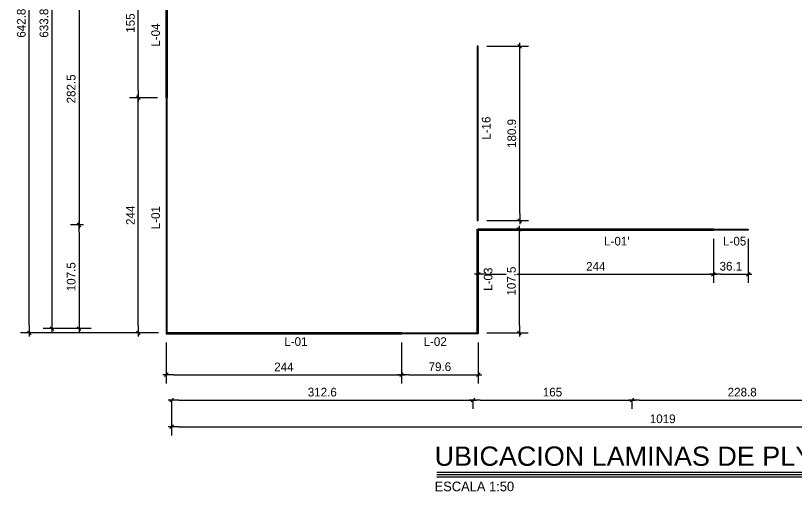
# Model space of a CAD drawing. Header units: millimetres. Extents: x 19442 to 19711, y 4351 to 4752.
# Drawn here: x 19442.46 to 19450.56, y 4514.15 to 4519.09 of the extents above; entities that cross this region are included whole.
import ezdxf
from ezdxf.enums import TextEntityAlignment as Align

# ---------------------------------------------------------------- set-up
doc = ezdxf.new("R2010")
doc.units = ezdxf.units.MM
for name, color, linetype in [('0 @ 0.5', 7, 'Continuous'), ('LAMINA PLYROCK', 3, 'Continuous'), ('TEXTO @ 0.5', 2, 'Continuous'), ('TEXTOS TITULOS @ 0.5', 3, 'Continuous')]:
    doc.layers.add(name, color=color, linetype=linetype)
doc.styles.add('century gothic', font='GOTHIC.TTF')
doc.styles.add('NOTAS', font='GOTHIC.TTF')
doc.styles.add('SMCtitulos', font='sanss___.ttf')
doc.dimstyles.new('ANOTATIVE CM SMCONSTRUCCIONES', dxfattribs={"dimscale": 0, "dimtxt": 0.18, "dimasz": 0.15, "dimexe": 0.18, "dimexo": 0.18, "dimgap": 0.07, "dimtad": 1, "dimdec": 1, "dimlfac": 100, "dimdsep": 46, "dimtxsty": 'century gothic', "dimblk1": 'FLECHA1', "dimblk2": 'FLECHA1', "dimsah": 1, "dimcen": 0.18, "dimdle": 0.075, "dimclrd": 1, "dimclre": 1, "dimclrt": 2, "dimaunit": 1, "dimadec": 0, "dimazin": 2, "dimtfac": 0.75, "dimtdec": 1, "dimtix": 1, "dimtmove": 2, "dimatfit": 3, "dimfxl": 0.09, "dimtvp": 1.5, "dimtfill": 1, "dimtolj": 1, "dimtzin": 0, "dimarcsym": 0})

# ---------------------------------------------------------------- blocks, each defined once
blk = doc.blocks.new('*U16')
at = {"color": 2}
blk.add_line((0, 0.052), (9.38, 0.052), dxfattribs=at)
at = {"color": 250}
blk.add_line((0, 0), (9.38, 0), dxfattribs=at)
at = {"color": 7}
blk.add_line((0, -0.047), (9.38, -0.047), dxfattribs=at)
at = {"color": 0, "linetype": 'ByBlock', "lineweight": -2, "style": 'NOTAS'}
for tag, p in [('1TITLE', (0.027, 1.014)), ('2TITLE', (-0.043, 0.181))]:
    blk.add_attdef(tag, p, '', height=0.3, dxfattribs=at)
blk.add_attdef('SCALE', text='', height=0.18, dxfattribs=at).set_placement((-0.043, -0.148), align=Align.TOP_LEFT)
blk = doc.blocks.new('FLECHA1')
at = {"color": 1}
blk.add_line((-1, 0), (0.5, 0), dxfattribs=at)
at = {"color": 4}
blk.add_line((-0.25, -0.25), (0.25, 0.25), dxfattribs=at)
blk = doc.blocks.new('*D24')
at = {"color": 1, "lineweight": -2, "transparency": 16777216}
for p, q in [((19443.1595, 4519.7375), (19443.0282, 4519.7375)), ((19443.1182, 4519.6625), (19443.1182, 4516.9875)), ((19443.1624, 4516.9125), (19443.0282, 4516.9125))]:
    blk.add_line(p, q, dxfattribs=at)
at = {"layer": 'Defpoints', "color": 0, "transparency": 16777216}
for p in [(19443.2495, 4519.7375), (19443.1182, 4516.9125), (19443.2524, 4516.9125)]:
    blk.add_point(p, dxfattribs=at)
at = {"color": 1, "lineweight": -2, "transparency": 16777216, "xscale": 0.075, "yscale": 0.075, "zscale": 0.075}
for p, rotation in [((19443.1182, 4519.7375), 90), ((19443.1182, 4516.9125), 270)]:
    blk.add_blockref('FLECHA1', p, dxfattribs=dict(at, rotation=rotation))
at = {"color": 2, "transparency": 16777216, "insert": (19443.0359, 4518.325), "char_height": 0.09, "attachment_point": 5, "rotation": 90, "style": 'century gothic', "bg_fill": 3, "box_fill_scale": 1.1, "bg_fill_color": 256, "bg_fill_true_color": 13158600, "bg_fill_transparency": 0}
blk.add_mtext('\\A1;282.5', dxfattribs=at)
blk = doc.blocks.new('*D25')
at = {"color": 1, "lineweight": -2, "transparency": 16777216}
for p, q in [((19443.1624, 4516.9125), (19443.0282, 4516.9125)), ((19443.1182, 4516.8375), (19443.1182, 4515.9125)), ((19443.2448, 4515.8375), (19443.0282, 4515.8375))]:
    blk.add_line(p, q, dxfattribs=at)
at = {"layer": 'Defpoints', "color": 0, "transparency": 16777216}
for p in [(19443.2524, 4516.9125), (19443.1182, 4515.8375), (19443.3348, 4515.8375)]:
    blk.add_point(p, dxfattribs=at)
at = {"color": 1, "lineweight": -2, "transparency": 16777216, "xscale": 0.075, "yscale": 0.075, "zscale": 0.075}
for p, rotation in [((19443.1182, 4516.9125), 90), ((19443.1182, 4515.8375), 270)]:
    blk.add_blockref('FLECHA1', p, dxfattribs=dict(at, rotation=rotation))
at = {"color": 2, "transparency": 16777216, "insert": (19443.0359, 4516.375), "char_height": 0.09, "attachment_point": 5, "rotation": 90, "style": 'century gothic', "bg_fill": 3, "box_fill_scale": 1.1, "bg_fill_color": 256, "bg_fill_true_color": 13158600, "bg_fill_transparency": 0}
blk.add_mtext('\\A1;107.5', dxfattribs=at)
blk = doc.blocks.new('*D26')
at = {"color": 1, "lineweight": -2, "transparency": 16777216}
for p, q in [((19443.1945, 4522.1759), (19442.7458, 4522.1759)), ((19442.8358, 4522.1009), (19442.8358, 4515.9125)), ((19443.1945, 4515.8375), (19442.7458, 4515.8375))]:
    blk.add_line(p, q, dxfattribs=at)
at = {"layer": 'Defpoints', "color": 0, "transparency": 16777216}
for p in [(19443.2845, 4522.1759), (19442.8358, 4515.8375), (19443.2845, 4515.8375)]:
    blk.add_point(p, dxfattribs=at)
at = {"color": 1, "lineweight": -2, "transparency": 16777216, "xscale": 0.075, "yscale": 0.075, "zscale": 0.075}
for p, rotation in [((19442.8358, 4522.1759), 90), ((19442.8358, 4515.8375), 270)]:
    blk.add_blockref('FLECHA1', p, dxfattribs=dict(at, rotation=rotation))
at = {"color": 2, "transparency": 16777216, "insert": (19442.7535, 4519.0067), "char_height": 0.09, "attachment_point": 5, "rotation": 90, "style": 'century gothic', "bg_fill": 3, "box_fill_scale": 1.1, "bg_fill_color": 256, "bg_fill_true_color": 13158600, "bg_fill_transparency": 0}
blk.add_mtext('\\A1;633.8', dxfattribs=at)
blk = doc.blocks.new('*D27')
at = {"color": 1, "lineweight": -2, "transparency": 16777216}
for p, q in [((19444.153, 4515.0946), (19447.1292, 4515.0946)), ((19444.078, 4515.0891), (19444.078, 4515.0046)), ((19447.2042, 4515.0891), (19447.2042, 4515.0046))]:
    blk.add_line(p, q, dxfattribs=at)
at = {"layer": 'Defpoints', "color": 0, "transparency": 16777216}
for p in [(19444.078, 4515.1791), (19447.2042, 4515.1791), (19447.2042, 4515.0946)]:
    blk.add_point(p, dxfattribs=at)
at = {"color": 1, "lineweight": -2, "transparency": 16777216, "xscale": 0.075, "yscale": 0.075, "zscale": 0.075, "rotation": 180}
blk.add_blockref('FLECHA1', (19444.078, 4515.0946), dxfattribs=at)
at = {"color": 1, "lineweight": -2, "transparency": 16777216, "xscale": 0.075, "yscale": 0.075, "zscale": 0.075}
blk.add_blockref('FLECHA1', (19447.2042, 4515.0946), dxfattribs=at)
at = {"color": 2, "transparency": 16777216, "insert": (19445.6411, 4515.1768), "char_height": 0.09, "attachment_point": 5, "style": 'century gothic', "bg_fill": 3, "box_fill_scale": 1.1, "bg_fill_color": 256, "bg_fill_true_color": 13158600, "bg_fill_transparency": 0}
blk.add_mtext('\\A1;312.6', dxfattribs=at)
blk = doc.blocks.new('*D28')
at = {"color": 1, "lineweight": -2, "transparency": 16777216}
for p, q in [((19447.2792, 4515.0946), (19448.7792, 4515.0946)), ((19448.8542, 4515.0994), (19448.8542, 4515.0046)), ((19447.2042, 4515.0891), (19447.2042, 4515.0046))]:
    blk.add_line(p, q, dxfattribs=at)
at = {"layer": 'Defpoints', "color": 0, "transparency": 16777216}
for p in [(19447.2042, 4515.1791), (19448.8542, 4515.1894), (19448.8542, 4515.0946)]:
    blk.add_point(p, dxfattribs=at)
at = {"color": 1, "lineweight": -2, "transparency": 16777216, "xscale": 0.075, "yscale": 0.075, "zscale": 0.075, "rotation": 180}
blk.add_blockref('FLECHA1', (19447.2042, 4515.0946), dxfattribs=at)
at = {"color": 1, "lineweight": -2, "transparency": 16777216, "xscale": 0.075, "yscale": 0.075, "zscale": 0.075}
blk.add_blockref('FLECHA1', (19448.8542, 4515.0946), dxfattribs=at)
at = {"color": 2, "transparency": 16777216, "insert": (19448.0292, 4515.1768), "char_height": 0.09, "attachment_point": 5, "style": 'century gothic', "bg_fill": 3, "box_fill_scale": 1.1, "bg_fill_color": 256, "bg_fill_true_color": 13158600, "bg_fill_transparency": 0}
blk.add_mtext('\\A1;165', dxfattribs=at)
blk = doc.blocks.new('*D29')
at = {"color": 1, "lineweight": -2, "transparency": 16777216}
for p, q in [((19448.8542, 4515.0994), (19448.8542, 4515.0046)), ((19448.9292, 4515.0946), (19451.0667, 4515.0946))]:
    blk.add_line(p, q, dxfattribs=at)
at = {"layer": 'Defpoints', "color": 0, "transparency": 16777216}
for p in [(19448.8542, 4515.1894), (19451.1417, 4515.0946), (19451.1417, 4515.0946)]:
    blk.add_point(p, dxfattribs=at)
at = {"color": 1, "lineweight": -2, "transparency": 16777216, "xscale": 0.075, "yscale": 0.075, "zscale": 0.075, "rotation": 180}
blk.add_blockref('FLECHA1', (19448.8542, 4515.0946), dxfattribs=at)
at = {"color": 1, "lineweight": -2, "transparency": 16777216, "xscale": 0.075, "yscale": 0.075, "zscale": 0.075}
blk.add_blockref('FLECHA1', (19451.1417, 4515.0946), dxfattribs=at)
at = {"color": 2, "transparency": 16777216, "insert": (19449.998, 4515.1768), "char_height": 0.09, "attachment_point": 5, "style": 'century gothic', "bg_fill": 3, "box_fill_scale": 1.1, "bg_fill_color": 256, "bg_fill_true_color": 13158600, "bg_fill_transparency": 0}
blk.add_mtext('\\A1;228.8', dxfattribs=at)
blk = doc.blocks.new('*D31')
at = {"color": 1, "lineweight": -2, "transparency": 16777216}
for p, q in [((19454.2679, 4515.1494), (19454.2679, 4514.7279)), ((19444.078, 4515.0891), (19444.078, 4514.7279)), ((19444.153, 4514.8179), (19454.1929, 4514.8179))]:
    blk.add_line(p, q, dxfattribs=at)
at = {"layer": 'Defpoints', "color": 0, "transparency": 16777216}
for p in [(19444.078, 4515.1791), (19454.2679, 4515.2394), (19454.2679, 4514.8179)]:
    blk.add_point(p, dxfattribs=at)
at = {"color": 1, "lineweight": -2, "transparency": 16777216, "xscale": 0.075, "yscale": 0.075, "zscale": 0.075, "rotation": 180}
blk.add_blockref('FLECHA1', (19444.078, 4514.8179), dxfattribs=at)
at = {"color": 1, "lineweight": -2, "transparency": 16777216, "xscale": 0.075, "yscale": 0.075, "zscale": 0.075}
blk.add_blockref('FLECHA1', (19454.2679, 4514.8179), dxfattribs=at)
at = {"color": 2, "transparency": 16777216, "insert": (19449.173, 4514.9001), "char_height": 0.09, "attachment_point": 5, "style": 'century gothic', "bg_fill": 3, "box_fill_scale": 1.1, "bg_fill_color": 256, "bg_fill_true_color": 13158600, "bg_fill_transparency": 0}
blk.add_mtext('\\A1;1019', dxfattribs=at)
blk = doc.blocks.new('*D38')
at = {"color": 1, "lineweight": -2, "transparency": 16777216}
for p, q in [((19443.943, 4522.2209), (19442.5107, 4522.2209)), ((19442.6007, 4515.8675), (19442.6007, 4522.1459)), ((19443.943, 4515.7925), (19442.5107, 4515.7925))]:
    blk.add_line(p, q, dxfattribs=at)
at = {"layer": 'Defpoints', "color": 0, "transparency": 16777216}
for p in [(19442.6007, 4522.2209), (19444.033, 4522.2209), (19444.033, 4515.7925)]:
    blk.add_point(p, dxfattribs=at)
at = {"color": 1, "lineweight": -2, "transparency": 16777216, "xscale": 0.075, "yscale": 0.075, "zscale": 0.075}
for p, rotation in [((19442.6007, 4522.2209), 90), ((19442.6007, 4515.7925), 270)]:
    blk.add_blockref('FLECHA1', p, dxfattribs=dict(at, rotation=rotation))
at = {"color": 2, "transparency": 16777216, "insert": (19442.5184, 4519.0067), "char_height": 0.09, "attachment_point": 5, "rotation": 90, "style": 'century gothic', "bg_fill": 3, "box_fill_scale": 1.1, "bg_fill_color": 256, "bg_fill_true_color": 13158600, "bg_fill_transparency": 0}
blk.add_mtext('\\A1;642.8', dxfattribs=at)
blk = doc.blocks.new('*D73')
at = {"color": 1, "lineweight": -2, "transparency": 16777216}
for p, q in [((19443.933, 4518.2325), (19443.642, 4518.2325)), ((19443.732, 4515.8675), (19443.732, 4518.1575)), ((19443.933, 4515.7925), (19443.642, 4515.7925))]:
    blk.add_line(p, q, dxfattribs=at)
at = {"layer": 'Defpoints', "color": 0, "transparency": 16777216}
for p in [(19443.732, 4518.2325), (19444.023, 4518.2325), (19444.023, 4515.7925)]:
    blk.add_point(p, dxfattribs=at)
at = {"color": 1, "lineweight": -2, "transparency": 16777216, "xscale": 0.075, "yscale": 0.075, "zscale": 0.075}
for p, rotation in [((19443.732, 4518.2325), 90), ((19443.732, 4515.7925), 270)]:
    blk.add_blockref('FLECHA1', p, dxfattribs=dict(at, rotation=rotation))
at = {"color": 2, "transparency": 16777216, "insert": (19443.6508, 4517.0125), "char_height": 0.09, "attachment_point": 5, "rotation": 90, "style": 'century gothic', "bg_fill": 3, "box_fill_scale": 1.1, "bg_fill_color": 256, "bg_fill_true_color": 13158600, "bg_fill_transparency": 0}
blk.add_mtext('\\A1;244', dxfattribs=at)
blk = doc.blocks.new('*D74')
at = {"color": 1, "lineweight": -2, "transparency": 16777216}
for p, q in [((19443.933, 4519.7825), (19443.642, 4519.7825)), ((19443.732, 4518.3075), (19443.732, 4519.7075)), ((19443.933, 4518.2325), (19443.642, 4518.2325))]:
    blk.add_line(p, q, dxfattribs=at)
at = {"layer": 'Defpoints', "color": 0, "transparency": 16777216}
for p in [(19443.732, 4519.7825), (19444.023, 4519.7825), (19444.023, 4518.2325)]:
    blk.add_point(p, dxfattribs=at)
at = {"color": 1, "lineweight": -2, "transparency": 16777216, "xscale": 0.075, "yscale": 0.075, "zscale": 0.075}
for p, rotation in [((19443.732, 4519.7825), 90), ((19443.732, 4518.2325), 270)]:
    blk.add_blockref('FLECHA1', p, dxfattribs=dict(at, rotation=rotation))
at = {"color": 2, "transparency": 16777216, "insert": (19443.6508, 4519.0075), "char_height": 0.09, "attachment_point": 5, "rotation": 90, "style": 'century gothic', "bg_fill": 3, "box_fill_scale": 1.1, "bg_fill_color": 256, "bg_fill_true_color": 13158600, "bg_fill_transparency": 0}
blk.add_mtext('\\A1;155', dxfattribs=at)
blk = doc.blocks.new('*D77')
at = {"color": 1, "lineweight": -2, "transparency": 16777216}
for p, q in [((19444.023, 4515.6925), (19444.023, 4515.2679)), ((19446.463, 4515.6925), (19446.463, 4515.2679)), ((19444.098, 4515.3579), (19446.388, 4515.3579))]:
    blk.add_line(p, q, dxfattribs=at)
at = {"layer": 'Defpoints', "color": 0, "transparency": 16777216}
for p in [(19444.023, 4515.7825), (19446.463, 4515.7825), (19446.463, 4515.3579)]:
    blk.add_point(p, dxfattribs=at)
at = {"color": 1, "lineweight": -2, "transparency": 16777216, "xscale": 0.075, "yscale": 0.075, "zscale": 0.075, "rotation": 180}
blk.add_blockref('FLECHA1', (19444.023, 4515.3579), dxfattribs=at)
at = {"color": 1, "lineweight": -2, "transparency": 16777216, "xscale": 0.075, "yscale": 0.075, "zscale": 0.075}
blk.add_blockref('FLECHA1', (19446.463, 4515.3579), dxfattribs=at)
at = {"color": 2, "transparency": 16777216, "insert": (19445.243, 4515.439), "char_height": 0.09, "attachment_point": 5, "style": 'century gothic', "bg_fill": 3, "box_fill_scale": 1.1, "bg_fill_color": 256, "bg_fill_true_color": 13158600, "bg_fill_transparency": 0}
blk.add_mtext('\\A1;244', dxfattribs=at)
blk = doc.blocks.new('*D78')
at = {"color": 1, "lineweight": -2, "transparency": 16777216}
for p, q in [((19446.463, 4515.6925), (19446.463, 4515.2679)), ((19447.2592, 4515.6925), (19447.2592, 4515.2679)), ((19446.538, 4515.3579), (19447.1842, 4515.3579))]:
    blk.add_line(p, q, dxfattribs=at)
at = {"layer": 'Defpoints', "color": 0, "transparency": 16777216}
for p in [(19446.463, 4515.7825), (19447.2592, 4515.7825), (19447.2592, 4515.3579)]:
    blk.add_point(p, dxfattribs=at)
at = {"color": 1, "lineweight": -2, "transparency": 16777216, "xscale": 0.075, "yscale": 0.075, "zscale": 0.075, "rotation": 180}
blk.add_blockref('FLECHA1', (19446.463, 4515.3579), dxfattribs=at)
at = {"color": 1, "lineweight": -2, "transparency": 16777216, "xscale": 0.075, "yscale": 0.075, "zscale": 0.075}
blk.add_blockref('FLECHA1', (19447.2592, 4515.3579), dxfattribs=at)
at = {"color": 2, "transparency": 16777216, "insert": (19446.8611, 4515.4401), "char_height": 0.09, "attachment_point": 5, "style": 'century gothic', "bg_fill": 3, "box_fill_scale": 1.1, "bg_fill_color": 256, "bg_fill_true_color": 13158600, "bg_fill_transparency": 0}
blk.add_mtext('\\A1;79.6', dxfattribs=at)
blk = doc.blocks.new('*D81')
at = {"color": 1, "lineweight": -2, "transparency": 16777216}
for p, q in [((19447.2592, 4516.7675), (19447.2592, 4516.3114)), ((19449.6992, 4516.7675), (19449.6992, 4516.3114)), ((19447.3342, 4516.4014), (19449.6242, 4516.4014))]:
    blk.add_line(p, q, dxfattribs=at)
at = {"layer": 'Defpoints', "color": 0, "transparency": 16777216}
for p in [(19447.2592, 4516.8575), (19449.6992, 4516.8575), (19449.6992, 4516.4014)]:
    blk.add_point(p, dxfattribs=at)
at = {"color": 1, "lineweight": -2, "transparency": 16777216, "xscale": 0.075, "yscale": 0.075, "zscale": 0.075, "rotation": 180}
blk.add_blockref('FLECHA1', (19447.2592, 4516.4014), dxfattribs=at)
at = {"color": 1, "lineweight": -2, "transparency": 16777216, "xscale": 0.075, "yscale": 0.075, "zscale": 0.075}
blk.add_blockref('FLECHA1', (19449.6992, 4516.4014), dxfattribs=at)
at = {"color": 2, "transparency": 16777216, "insert": (19448.4792, 4516.4825), "char_height": 0.09, "attachment_point": 5, "style": 'century gothic', "bg_fill": 3, "box_fill_scale": 1.1, "bg_fill_color": 256, "bg_fill_true_color": 13158600, "bg_fill_transparency": 0}
blk.add_mtext('\\A1;244', dxfattribs=at)
blk = doc.blocks.new('*D82')
at = {"color": 1, "lineweight": -2, "transparency": 16777216}
for p, q in [((19449.6992, 4516.7675), (19449.6992, 4516.3114)), ((19450.0607, 4516.7675), (19450.0607, 4516.3114)), ((19449.7742, 4516.4014), (19449.9857, 4516.4014))]:
    blk.add_line(p, q, dxfattribs=at)
at = {"layer": 'Defpoints', "color": 0, "transparency": 16777216}
for p in [(19449.6992, 4516.8575), (19450.0607, 4516.8575), (19450.0607, 4516.4014)]:
    blk.add_point(p, dxfattribs=at)
at = {"color": 1, "lineweight": -2, "transparency": 16777216, "xscale": 0.075, "yscale": 0.075, "zscale": 0.075, "rotation": 180}
blk.add_blockref('FLECHA1', (19449.6992, 4516.4014), dxfattribs=at)
at = {"color": 1, "lineweight": -2, "transparency": 16777216, "xscale": 0.075, "yscale": 0.075, "zscale": 0.075}
blk.add_blockref('FLECHA1', (19450.0607, 4516.4014), dxfattribs=at)
at = {"color": 2, "transparency": 16777216, "insert": (19449.88, 4516.4837), "char_height": 0.09, "attachment_point": 5, "style": 'century gothic', "bg_fill": 3, "box_fill_scale": 1.1, "bg_fill_color": 256, "bg_fill_true_color": 13158600, "bg_fill_transparency": 0}
blk.add_mtext('\\A1;36.1', dxfattribs=at)
blk = doc.blocks.new('*D84')
at = {"color": 1, "lineweight": -2, "transparency": 16777216}
for p, q in [((19447.3492, 4516.8675), (19447.776, 4516.8675)), ((19447.686, 4515.8675), (19447.686, 4516.7925)), ((19447.3492, 4515.7925), (19447.776, 4515.7925))]:
    blk.add_line(p, q, dxfattribs=at)
at = {"layer": 'Defpoints', "color": 0, "transparency": 16777216}
for p in [(19447.2592, 4516.8675), (19447.686, 4516.8675), (19447.2592, 4515.7925)]:
    blk.add_point(p, dxfattribs=at)
at = {"color": 1, "lineweight": -2, "transparency": 16777216, "xscale": 0.075, "yscale": 0.075, "zscale": 0.075}
for p, rotation in [((19447.686, 4516.8675), 90), ((19447.686, 4515.7925), 270)]:
    blk.add_blockref('FLECHA1', p, dxfattribs=dict(at, rotation=rotation))
at = {"color": 2, "transparency": 16777216, "insert": (19447.6038, 4516.33), "char_height": 0.09, "attachment_point": 5, "rotation": 90, "style": 'century gothic', "bg_fill": 3, "box_fill_scale": 1.1, "bg_fill_color": 256, "bg_fill_true_color": 13158600, "bg_fill_transparency": 0}
blk.add_mtext('\\A1;107.5', dxfattribs=at)
blk = doc.blocks.new('*D100')
at = {"color": 1, "lineweight": -2, "transparency": 16777216}
for p, q in [((19447.3492, 4518.7665), (19447.7798, 4518.7665)), ((19447.6898, 4517.0325), (19447.6898, 4518.6915)), ((19447.3492, 4516.9575), (19447.7798, 4516.9575))]:
    blk.add_line(p, q, dxfattribs=at)
at = {"layer": 'Defpoints', "color": 0, "transparency": 16777216}
for p in [(19447.2592, 4518.7665), (19447.6898, 4518.7665), (19447.2592, 4516.9575)]:
    blk.add_point(p, dxfattribs=at)
at = {"color": 1, "lineweight": -2, "transparency": 16777216, "xscale": 0.075, "yscale": 0.075, "zscale": 0.075}
for p, rotation in [((19447.6898, 4518.7665), 90), ((19447.6898, 4516.9575), 270)]:
    blk.add_blockref('FLECHA1', p, dxfattribs=dict(at, rotation=rotation))
at = {"color": 2, "transparency": 16777216, "insert": (19447.6075, 4517.862), "char_height": 0.09, "attachment_point": 5, "rotation": 90, "style": 'century gothic', "bg_fill": 3, "box_fill_scale": 1.1, "bg_fill_color": 256, "bg_fill_true_color": 13158600, "bg_fill_transparency": 0}
blk.add_mtext('\\A1;180.9', dxfattribs=at)

msp = doc.modelspace()

# ---------------------------------------------------------------- linework, layer by layer
at = {"layer": 'LAMINA PLYROCK'}
for points in [[(19447.2592, 4516.9575), (19447.2592, 4518.7665), (19447.2492, 4518.7665), (19447.2492, 4516.9575)], [(19447.2492, 4515.7925), (19447.2492, 4516.8675), (19447.2592, 4516.8675), (19447.2592, 4515.7925)], [(19447.2592, 4516.8575), (19449.6992, 4516.8575), (19449.6992, 4516.8675), (19447.2592, 4516.8675)], [(19450.0607, 4516.8575), (19449.6992, 4516.8575), (19449.6992, 4516.8675), (19450.0607, 4516.8675)], [(19447.2592, 4515.7825), (19446.463, 4515.7825), (19446.463, 4515.7925), (19447.2592, 4515.7925)]]:
    msp.add_lwpolyline(points, close=True, dxfattribs=at)

# ---------------------------------------------------------------- block references
at = {"layer": 'TEXTOS TITULOS @ 0.5'}
ref = msp.add_blockref('*U16', (19446.828, 4514.3225), dxfattribs=dict(at, xscale=0.5, yscale=0.5, zscale=0.5))
ref.add_attrib('2TITLE', 'UBICACION LAMINAS DE PLYROCK', (19446.8064, 4514.4131), dxfattribs={"layer": '0', "color": 0, "linetype": 'ByBlock', "lineweight": -2, "height": 0.2, "style": 'SMCtitulos'})
ref.add_attrib('SCALE', 'ESCALA 1:50', dxfattribs={"layer": '0', "color": 0, "linetype": 'ByBlock', "lineweight": -2, "height": 0.1, "style": 'NOTAS'}).set_placement((19446.8064, 4514.2487), align=Align.TOP_LEFT)

# ---------------------------------------------------------------- texts
at = {"layer": 'TEXTO @ 0.5', "color": 2, "char_height": 0.09, "width": 0.238534, "attachment_point": 1, "rotation": 90, "style": 'century gothic'}
for s, insert in [('L-04', (19443.8669, 4518.7627)), ('L-16', (19447.2967, 4517.7965)), ('L-01', (19443.8669, 4516.8674)), ('L-03 ', (19447.3163, 4516.2292))]:
    msp.add_mtext(s, dxfattribs=dict(at, insert=insert))
at = {"layer": 'TEXTO @ 0.5', "color": 2, "char_height": 0.09, "width": 0.238534, "attachment_point": 1, "style": 'century gothic'}
for s, insert in [("L-01'", (19448.5653, 4516.7893)), ('L-05', (19449.7993, 4516.7893)), ('L-01 ', (19445.2468, 4515.747)), ('L-02 ', (19446.6918, 4515.747))]:
    msp.add_mtext(s, dxfattribs=dict(at, insert=insert))

# ---------------------------------------------------------------- dimensions: what is measured, and where the dimension line sits
at = {"layer": '0 @ 0.5'}
dim = msp.add_linear_dim(base=(19443.1182, 4516.9125), p1=(19443.2495, 4519.7375), p2=(19443.2524, 4516.9125), angle=90, dimstyle='ANOTATIVE CM SMCONSTRUCCIONES', override={"dimscale": 0.5, "dimtix": 1, "dimtofl": 1, "dimtmove": 2, "dimatfit": 3}, dxfattribs=at)
dim.commit()
dim.dimension.update_dxf_attribs({"geometry": '*D24', "text_midpoint": (19443.0359, 4518.325)})
dim = msp.add_linear_dim(base=(19447.2042, 4515.0946), p1=(19444.078, 4515.1791), p2=(19447.2042, 4515.1791), dimstyle='ANOTATIVE CM SMCONSTRUCCIONES', override={"dimscale": 0.5, "dimtix": 1, "dimtofl": 1, "dimtmove": 2, "dimatfit": 3}, dxfattribs=at)
dim.commit()
dim.dimension.update_dxf_attribs({"geometry": '*D27', "text_midpoint": (19445.6411, 4515.1768)})

# ---------------------------------------------------------------- next in the draw order: dimensions: what is measured, and where the dimension line sits
dim = msp.add_linear_dim(base=(19443.1182, 4515.8375), p1=(19443.2524, 4516.9125), p2=(19443.3348, 4515.8375), angle=90, dimstyle='ANOTATIVE CM SMCONSTRUCCIONES', override={"dimscale": 0.5, "dimtix": 1, "dimtofl": 1, "dimtmove": 2, "dimatfit": 3}, dxfattribs=at)
dim.commit()
dim.dimension.update_dxf_attribs({"geometry": '*D25', "text_midpoint": (19443.0359, 4516.375)})
for base, p1, p2, picture, middle in [((19449.6992, 4516.4014), (19447.2592, 4516.8575), (19449.6992, 4516.8575), '*D81', (19448.4792, 4516.4825)), ((19448.8542, 4515.0946), (19447.2042, 4515.1791), (19448.8542, 4515.1894), '*D28', (19448.0292, 4515.1768))]:
    dim = msp.add_linear_dim(base=base, p1=p1, p2=p2, dimstyle='ANOTATIVE CM SMCONSTRUCCIONES', override={"dimscale": 0.5, "dimtix": 1, "dimtofl": 1, "dimtmove": 2, "dimatfit": 3}, dxfattribs=at)
    dim.commit()
    dim.dimension.update_dxf_attribs({"geometry": picture, "text_midpoint": middle})

# ---------------------------------------------------------------- next in the draw order: dimensions: what is measured, and where the dimension line sits
dim = msp.add_linear_dim(base=(19442.8358, 4515.8375), p1=(19443.2845, 4522.1759), p2=(19443.2845, 4515.8375), angle=90, dimstyle='ANOTATIVE CM SMCONSTRUCCIONES', override={"dimscale": 0.5, "dimtix": 1, "dimtofl": 1, "dimtmove": 2, "dimatfit": 3}, dxfattribs=at)
dim.commit()
dim.dimension.update_dxf_attribs({"geometry": '*D26', "text_midpoint": (19442.7535, 4519.0067)})
for base, p1, p2, picture, middle in [((19450.060711, 4516.4014001), (19449.6992112, 4516.8575308), (19450.060711, 4516.8575308), '*D82', (19449.8799611, 4516.4836639)), ((19451.14171, 4515.09458), (19448.8542, 4515.1894), (19451.14171, 4515.09458), '*D29', (19449.99795, 4515.17684))]:
    dim = msp.add_linear_dim(base=base, p1=p1, p2=p2, dimstyle='ANOTATIVE CM SMCONSTRUCCIONES', override={"dimscale": 0.5, "dimtix": 1, "dimtofl": 1, "dimtmove": 2, "dimatfit": 3}, dxfattribs=at)
    dim.commit()
    dim.dimension.update_dxf_attribs({"geometry": picture, "text_midpoint": middle})

# ---------------------------------------------------------------- next in the draw order: dimensions: what is measured, and where the dimension line sits
dim = msp.add_linear_dim(base=(19442.6007, 4522.2209), p1=(19444.033, 4515.7925), p2=(19444.033, 4522.2209), angle=90, dimstyle='ANOTATIVE CM SMCONSTRUCCIONES', override={"dimscale": 0.5, "dimtix": 1, "dimtofl": 1, "dimtmove": 2, "dimatfit": 3}, dxfattribs=at)
dim.commit()
dim.dimension.update_dxf_attribs({"geometry": '*D38', "text_midpoint": (19442.5184, 4519.0067)})
dim = msp.add_linear_dim(base=(19454.2679, 4514.8179), p1=(19444.078, 4515.1791), p2=(19454.2679, 4515.2394), dimstyle='ANOTATIVE CM SMCONSTRUCCIONES', override={"dimscale": 0.5, "dimtix": 1, "dimtofl": 1, "dimtmove": 2, "dimatfit": 3}, dxfattribs=at)
dim.commit()
dim.dimension.update_dxf_attribs({"geometry": '*D31', "text_midpoint": (19449.173, 4514.9001)})

# ---------------------------------------------------------------- next in the draw order: linework, layer by layer
at = {"layer": 'LAMINA PLYROCK'}
for points in [[(19444.033, 4519.7825), (19444.033, 4518.2325), (19444.023, 4518.2325), (19444.023, 4519.7825)], [(19444.033, 4515.7925), (19444.033, 4518.2325), (19444.023, 4518.2325), (19444.023, 4515.7925)], [(19444.023, 4515.7825), (19446.463, 4515.7825), (19446.463, 4515.7925), (19444.023, 4515.7925)]]:
    msp.add_lwpolyline(points, close=True, dxfattribs=at)

# ---------------------------------------------------------------- next in the draw order: dimensions: what is measured, and where the dimension line sits
at = {"layer": '0 @ 0.5'}
dim = msp.add_linear_dim(base=(19443.732, 4518.2325), p1=(19444.023, 4515.7925), p2=(19444.023, 4518.2325), angle=90, dimstyle='ANOTATIVE CM SMCONSTRUCCIONES', override={"dimscale": 0.5, "dimtix": 1, "dimtofl": 1, "dimtmove": 2, "dimatfit": 3}, dxfattribs=at)
dim.commit()
dim.dimension.update_dxf_attribs({"geometry": '*D73', "text_midpoint": (19443.6508, 4517.0125)})

# ---------------------------------------------------------------- next in the draw order: dimensions: what is measured, and where the dimension line sits
dim = msp.add_linear_dim(base=(19443.732, 4519.7825), p1=(19444.023, 4518.2325), p2=(19444.023, 4519.7825), angle=90, dimstyle='ANOTATIVE CM SMCONSTRUCCIONES', override={"dimscale": 0.5, "dimtix": 1, "dimtofl": 1, "dimtmove": 2, "dimatfit": 3}, dxfattribs=at)
dim.commit()
dim.dimension.update_dxf_attribs({"geometry": '*D74', "text_midpoint": (19443.6508, 4519.0075)})
dim = msp.add_linear_dim(base=(19446.463, 4515.3579), p1=(19444.023, 4515.7825), p2=(19446.463, 4515.7825), dimstyle='ANOTATIVE CM SMCONSTRUCCIONES', override={"dimscale": 0.5, "dimtix": 1, "dimtofl": 1, "dimtmove": 2, "dimatfit": 3}, dxfattribs=at)
dim.commit()
dim.dimension.update_dxf_attribs({"geometry": '*D77', "text_midpoint": (19445.243, 4515.439)})

# ---------------------------------------------------------------- next in the draw order: dimensions: what is measured, and where the dimension line sits
dim = msp.add_linear_dim(base=(19447.2592, 4515.3579), p1=(19446.463, 4515.7825), p2=(19447.2592, 4515.7825), dimstyle='ANOTATIVE CM SMCONSTRUCCIONES', override={"dimscale": 0.5, "dimtix": 1, "dimtofl": 1, "dimtmove": 2, "dimatfit": 3}, dxfattribs=at)
dim.commit()
dim.dimension.update_dxf_attribs({"geometry": '*D78', "text_midpoint": (19446.8611, 4515.4401)})

# ---------------------------------------------------------------- next in the draw order: dimensions: what is measured, and where the dimension line sits
dim = msp.add_linear_dim(base=(19447.686, 4516.8675), p1=(19447.2592, 4515.7925), p2=(19447.2592, 4516.8675), angle=90, dimstyle='ANOTATIVE CM SMCONSTRUCCIONES', override={"dimscale": 0.5, "dimtix": 1, "dimtofl": 1, "dimtmove": 2, "dimatfit": 3}, dxfattribs=at)
dim.commit()
dim.dimension.update_dxf_attribs({"geometry": '*D84', "text_midpoint": (19447.6038, 4516.33)})

# ---------------------------------------------------------------- next in the draw order: dimensions: what is measured, and where the dimension line sits
dim = msp.add_linear_dim(base=(19447.6898, 4518.7665), p1=(19447.2592, 4516.9575), p2=(19447.2592, 4518.7665), angle=90, dimstyle='ANOTATIVE CM SMCONSTRUCCIONES', override={"dimscale": 0.5, "dimtix": 1, "dimtofl": 1, "dimtmove": 2, "dimatfit": 3}, dxfattribs=at)
dim.commit()
dim.dimension.update_dxf_attribs({"geometry": '*D100', "text_midpoint": (19447.6075, 4517.862)})

doc.saveas('drawing.dxf')
